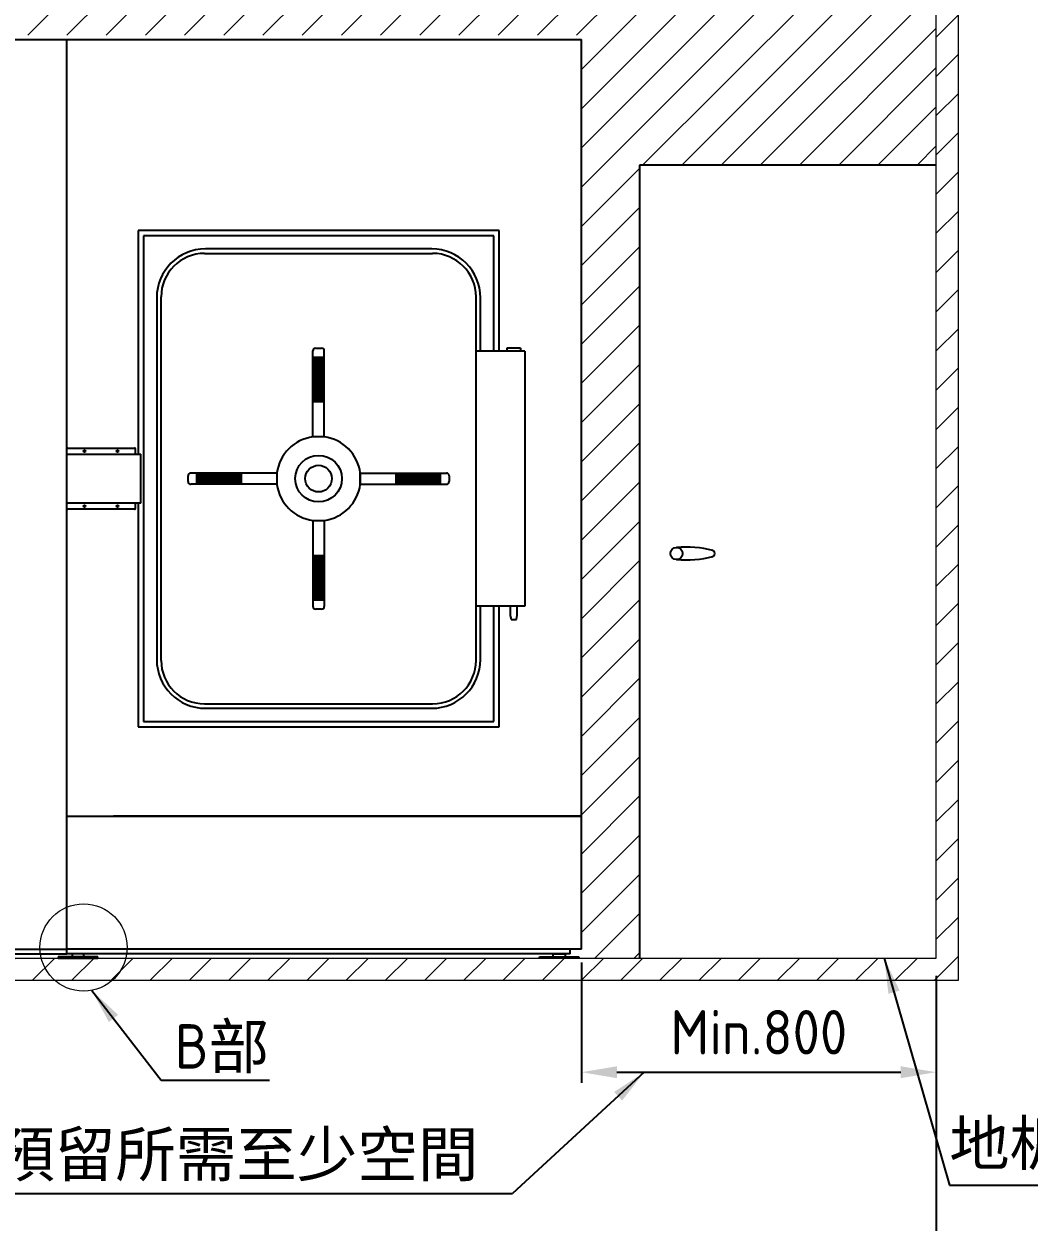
# Model space of a CAD drawing. Header units: millimetres. Extents: x -437105 to -215729, y -13373 to 269.
# Drawn here: x -342813 to -340547, y -7780 to -5080 of the extents above; entities that cross this region are included whole.
import ezdxf

# ---------------------------------------------------------------- set-up
doc = ezdxf.new("R2010")
doc.units = ezdxf.units.MM
doc.header["$MEASUREMENT"] = 0
doc.linetypes.add('HIDDEN', pattern=[9.525, 6.35, -3.175])
doc.layers.get('0').update_dxf_attribs({"lineweight": 25})
for name, color, linetype, lineweight in [('D', 3, 'Continuous', 13), ('H', 2, 'HIDDEN', 15), ('S', 4, 'Continuous', 15)]:
    doc.layers.add(name, color=color, linetype=linetype, lineweight=lineweight)
doc.styles.get("Standard").update_dxf_attribs({"font": 'KAIU.TTF'})
doc.styles.add('STU25', font='isocp2.shx')
doc.dimstyles.new('STU25', dxfattribs={"dimscale": 40, "dimtxt": 2.5, "dimasz": 2, "dimexe": 0.6, "dimexo": 1, "dimgap": 1, "dimtad": 1, "dimdsep": 46, "dimtxsty": 'STU25', "dimcen": 2, "dimazin": 2, "dimtfac": 1, "dimtmove": 0, "dimatfit": 3, "dimfxl": 0, "dimtolj": 1, "dimtzin": 0, "dimarcsym": 0})
doc.dimstyles.new('STU25$7', dxfattribs={"dimscale": 40, "dimtxt": 2.5, "dimasz": 2, "dimexe": 1.25, "dimexo": 0.625, "dimgap": 1, "dimtad": 0, "dimdec": 4, "dimdsep": 46, "dimtxsty": 'STU25', "dimcen": 2.5, "dimazin": 2, "dimtfac": 1, "dimtdec": 4, "dimtmove": 0, "dimatfit": 3, "dimfxl": 0, "dimtolj": 1, "dimtzin": 0, "dimarcsym": 0})

# ---------------------------------------------------------------- blocks, each defined once
blk = doc.blocks.new('*D17')
at = {"layer": 'D', "color": 0, "lineweight": -2}
for p, q in [((-341556.6, -7194.9), (-341556.6, -7466)), ((-340756.6, -7224.9), (-340756.6, -7466)), ((-341476.6, -7442), (-340836.6, -7442))]:
    blk.add_line(p, q, dxfattribs=at)
at = {"layer": 'D', "color": 0}
for points in [[(-341476.6, -7428.7), (-341476.6, -7455.4), (-341556.6, -7442)], [(-340836.6, -7455.4), (-340836.6, -7428.7), (-340756.6, -7442)]]:
    blk.add_solid(points, dxfattribs=at)
at = {"layer": 'Defpoints', "color": 0}
for p in [(-341556.6, -7154.9), (-340756.6, -7184.9), (-340756.6, -7442)]:
    blk.add_point(p, dxfattribs=at)
at = {"layer": 'D', "color": 0, "insert": (-341156.6, -7352), "char_height": 100, "attachment_point": 5, "style": 'STU25'}
blk.add_mtext('\\A1;{\\Fisocp2.shx;Min.800}', dxfattribs=at)
blk = doc.blocks.new('*D18')
at = {"layer": 'D', "color": 0, "lineweight": -2}
for p, q in [((-344096.6, -7224.9), (-344096.6, -8000.6)), ((-340756.6, -7224.9), (-340756.6, -8000.6)), ((-344016.6, -7976.6), (-340836.6, -7976.6))]:
    blk.add_line(p, q, dxfattribs=at)
at = {"layer": 'D', "color": 0}
for points in [[(-344016.6, -7963.3), (-344016.6, -7989.9), (-344096.6, -7976.6)], [(-340836.6, -7989.9), (-340836.6, -7963.3), (-340756.6, -7976.6)]]:
    blk.add_solid(points, dxfattribs=at)
at = {"layer": 'Defpoints', "color": 0}
for p in [(-344096.6, -7184.9), (-340756.6, -7184.9), (-340756.6, -7976.6)]:
    blk.add_point(p, dxfattribs=at)
at = {"layer": 'D', "color": 0, "insert": (-342426.6, -7873.6), "char_height": 100, "attachment_point": 5, "style": 'STU25'}
blk.add_mtext('\\A1;3340({\\f標楷體|b0|i0|c136|p65;滅菌區})', dxfattribs=at)

msp = doc.modelspace()

# ---------------------------------------------------------------- hatches: boundary and pattern name
at = {"layer": 'D'}
h = msp.add_hatch(dxfattribs=at)
h.set_pattern_fill('ANSI31', color=256, scale=500, style=0)
h.set_pattern_definition([(45, (16409.04, 378.707), (-44.194174, 44.194174), [])])
h.paths.add_polyline_path([(-344096.561, -3924.943), (-340756.561, -3924.943), (-340756.561, -5398.008), (-341425.777, -5398.008), (-341425.777, -7184.943), (-341556.561, -7184.943), (-341556.561, -7154.943), (-341556.561, -6854.943), (-341556.561, -5104.943), (-342716.561, -5104.943), (-343296.561, -5104.943), (-343296.561, -7154.943), (-343296.561, -7184.943), (-343427.346, -7184.943), (-343427.346, -5398.008), (-344096.561, -5398.008)])
at = {"layer": 'H', "ltscale": 5}
h = msp.add_hatch(dxfattribs=at)
h.set_pattern_fill('ANSI31', color=256, scale=500, style=0)
h.set_pattern_definition([(45, (-205279.67, 2557.87), (-44.194174, 44.194174), [])])
h.paths.add_polyline_path([(-340756.561, -7184.943), (-340756.561, -3924.943), (-340706.561, -3924.943), (-340706.561, -7234.943), (-344146.561, -7234.943), (-344146.561, -3924.943), (-344096.561, -3924.943), (-344096.561, -7184.943)])

# ---------------------------------------------------------------- linework, layer by layer
for p, q in [((-343296.561, -5114.943), (-342716.561, -5114.943)), ((-342716.561, -5114.943), (-341556.561, -5114.943)), ((-342716.561, -7164.943), (-342716.561, -5114.943)), ((-342716.561, -6864.943), (-342716.561, -5114.943)), ((-341556.561, -6864.943), (-341556.561, -5114.943)), ((-342716.561, -7174.943), (-342716.561, -5139.943)), ((-342716.561, -7174.943), (-342716.561, -5139.943)), ((-341425.777, -5398.008), (-341425.777, -7184.943)), ((-340756.561, -5398.008), (-341425.777, -5398.008)), ((-341742.061, -5544.943), (-342556.061, -5544.943)), ((-342556.061, -5544.943), (-342556.061, -6049.443)), ((-341742.061, -5816.962), (-341742.061, -5544.943)), ((-341894.061, -5586.943), (-342404.061, -5586.943)), ((-342406.061, -5596.943), (-341892.061, -5596.943)), ((-342504.061, -6513.943), (-342504.061, -5694.943)), ((-341794.061, -6513.943), (-341794.061, -5694.943)), ((-342514.061, -5696.943), (-342514.061, -6511.943)), ((-341784.061, -5816.962), (-341784.061, -5696.943)), ((-342161.761, -6010.337), (-342161.761, -5816.337)), ((-342161.761, -5834.15), (-342157.948, -5830.337)), ((-342161.761, -5832.15), (-342159.948, -5830.337)), ((-342161.761, -5842.15), (-342149.948, -5830.337)), ((-342161.761, -5844.15), (-342147.948, -5830.337)), ((-342161.761, -5846.15), (-342145.948, -5830.337)), ((-342161.761, -5836.15), (-342155.948, -5830.337)), ((-342161.761, -5838.15), (-342153.948, -5830.337)), ((-342161.761, -5840.15), (-342151.948, -5830.337)), ((-342161.761, -5830.337), (-342136.361, -5830.337)), ((-342161.761, -5848.15), (-342143.948, -5830.337)), ((-342161.761, -5850.15), (-342141.948, -5830.337)), ((-342161.761, -5852.15), (-342139.948, -5830.337)), ((-342161.761, -5854.15), (-342137.948, -5830.337)), ((-342161.761, -5856.15), (-342136.361, -5830.75)), ((-342161.339, -5830.337), (-342136.361, -5855.314)), ((-342159.339, -5830.337), (-342136.361, -5853.314)), ((-342157.339, -5830.337), (-342136.361, -5851.314)), ((-342155.761, -5810.337), (-342142.361, -5810.337)), ((-342155.339, -5830.337), (-342136.361, -5849.314)), ((-342153.339, -5830.337), (-342136.361, -5847.314)), ((-342151.339, -5830.337), (-342136.361, -5845.314)), ((-342149.339, -5830.337), (-342136.361, -5843.314)), ((-342147.339, -5830.337), (-342136.361, -5841.314)), ((-342145.339, -5830.337), (-342136.361, -5839.314)), ((-342143.339, -5830.337), (-342136.361, -5837.314)), ((-342141.339, -5830.337), (-342136.361, -5835.314)), ((-342139.339, -5830.337), (-342136.361, -5833.314)), ((-342137.339, -5830.337), (-342136.361, -5831.314)), ((-342136.361, -6010.337), (-342136.361, -5816.337)), ((-341684.059, -5816.962), (-341794.061, -5816.962)), ((-341724.059, -5810.462), (-341723.559, -5809.962)), ((-341724.059, -5816.462), (-341724.059, -5810.462)), ((-341723.559, -5809.962), (-341694.559, -5809.962)), ((-341694.559, -5809.962), (-341694.059, -5810.462)), ((-341694.059, -5810.462), (-341694.059, -5816.462)), ((-341684.059, -5816.962), (-341684.059, -6391.961)), ((-342161.761, -5831.914), (-342136.361, -5857.314)), ((-342161.761, -5858.15), (-342136.361, -5832.75)), ((-342161.761, -5833.914), (-342136.361, -5859.314)), ((-342161.761, -5860.15), (-342136.361, -5834.75)), ((-342161.761, -5835.914), (-342136.361, -5861.314)), ((-342161.761, -5862.15), (-342136.361, -5836.75)), ((-342161.761, -5837.914), (-342136.361, -5863.314)), ((-342161.761, -5864.15), (-342136.361, -5838.75)), ((-342161.761, -5839.914), (-342136.361, -5865.314)), ((-342161.761, -5866.15), (-342136.361, -5840.75)), ((-342161.761, -5841.914), (-342136.361, -5867.314)), ((-342161.761, -5868.15), (-342136.361, -5842.75)), ((-342161.761, -5843.914), (-342136.361, -5869.314)), ((-342161.761, -5870.15), (-342136.361, -5844.75)), ((-342161.761, -5845.914), (-342136.361, -5871.314)), ((-342161.761, -5872.15), (-342136.361, -5846.75)), ((-342161.761, -5847.914), (-342136.361, -5873.314)), ((-342161.761, -5874.15), (-342136.361, -5848.75)), ((-342161.761, -5849.914), (-342136.361, -5875.314)), ((-342161.761, -5876.15), (-342136.361, -5850.75)), ((-342161.761, -5851.914), (-342136.361, -5877.314)), ((-342161.761, -5878.15), (-342136.361, -5852.75)), ((-342161.761, -5853.914), (-342136.361, -5879.314)), ((-342161.761, -5880.15), (-342136.361, -5854.75)), ((-342161.761, -5855.914), (-342136.361, -5881.314)), ((-342161.761, -5882.15), (-342136.361, -5856.75)), ((-342161.761, -5857.914), (-342136.361, -5883.314)), ((-342161.761, -5884.15), (-342136.361, -5858.75)), ((-342161.761, -5859.914), (-342136.361, -5885.314)), ((-342161.761, -5886.15), (-342136.361, -5860.75)), ((-342161.761, -5861.914), (-342136.361, -5887.314)), ((-342161.761, -5888.15), (-342136.361, -5862.75)), ((-342161.761, -5863.914), (-342136.361, -5889.314)), ((-342161.761, -5890.15), (-342136.361, -5864.75)), ((-342161.761, -5865.914), (-342136.361, -5891.314)), ((-342161.761, -5892.15), (-342136.361, -5866.75)), ((-342161.761, -5867.914), (-342136.361, -5893.314)), ((-342161.761, -5894.15), (-342136.361, -5868.75)), ((-342161.761, -5869.914), (-342136.361, -5895.314)), ((-342161.761, -5896.15), (-342136.361, -5870.75)), ((-342161.761, -5871.914), (-342136.361, -5897.314)), ((-342161.761, -5898.15), (-342136.361, -5872.75)), ((-342161.761, -5873.914), (-342136.361, -5899.314)), ((-342161.761, -5900.15), (-342136.361, -5874.75)), ((-342161.761, -5875.914), (-342136.361, -5901.314)), ((-342161.761, -5902.15), (-342136.361, -5876.75)), ((-342161.761, -5877.914), (-342136.361, -5903.314)), ((-342161.761, -5904.15), (-342136.361, -5878.75)), ((-342161.761, -5879.914), (-342136.361, -5905.314)), ((-342161.761, -5906.15), (-342136.361, -5880.75)), ((-342161.761, -5881.914), (-342136.361, -5907.314)), ((-342161.761, -5908.15), (-342136.361, -5882.75)), ((-342161.761, -5883.914), (-342136.361, -5909.314)), ((-342161.761, -5910.15), (-342136.361, -5884.75)), ((-342161.761, -5885.914), (-342136.361, -5911.314)), ((-342161.761, -5912.15), (-342136.361, -5886.75)), ((-342161.761, -5887.914), (-342136.361, -5913.314)), ((-342161.761, -5914.15), (-342136.361, -5888.75)), ((-342161.761, -5889.914), (-342136.361, -5915.314)), ((-342161.761, -5916.15), (-342136.361, -5890.75)), ((-342161.761, -5891.914), (-342136.361, -5917.314)), ((-342161.761, -5918.15), (-342136.361, -5892.75)), ((-342161.761, -5893.914), (-342136.361, -5919.314)), ((-342161.761, -5920.15), (-342136.361, -5894.75)), ((-342161.761, -5895.914), (-342136.361, -5921.314)), ((-342161.761, -5922.15), (-342136.361, -5896.75)), ((-342161.761, -5897.914), (-342136.361, -5923.314)), ((-342161.761, -5924.15), (-342136.361, -5898.75)), ((-342161.761, -5899.914), (-342136.361, -5925.314)), ((-342161.761, -5926.15), (-342136.361, -5900.75)), ((-342161.761, -5901.914), (-342136.361, -5927.314)), ((-342161.761, -5928.15), (-342136.361, -5902.75)), ((-342161.761, -5903.914), (-342136.361, -5929.314)), ((-342161.761, -5930.15), (-342136.361, -5904.75)), ((-342161.761, -5905.914), (-342137.339, -5930.337)), ((-342161.761, -5907.914), (-342139.339, -5930.337)), ((-342161.761, -5909.914), (-342141.339, -5930.337)), ((-342161.761, -5911.914), (-342143.339, -5930.337)), ((-342159.948, -5930.337), (-342136.361, -5906.75)), ((-342157.948, -5930.337), (-342136.361, -5908.75)), ((-342155.948, -5930.337), (-342136.361, -5910.75)), ((-342161.761, -5913.914), (-342145.339, -5930.337)), ((-342161.761, -5915.914), (-342147.339, -5930.337)), ((-342161.761, -5917.914), (-342149.339, -5930.337)), ((-342161.761, -5919.914), (-342151.339, -5930.337)), ((-342161.761, -5921.914), (-342153.339, -5930.337)), ((-342161.761, -5923.914), (-342155.339, -5930.337)), ((-342161.761, -5925.914), (-342157.339, -5930.337)), ((-342161.761, -5927.914), (-342159.339, -5930.337)), ((-342161.761, -5930.337), (-342136.361, -5930.337)), ((-342153.948, -5930.337), (-342136.361, -5912.75)), ((-342151.948, -5930.337), (-342136.361, -5914.75)), ((-342149.948, -5930.337), (-342136.361, -5916.75)), ((-342147.948, -5930.337), (-342136.361, -5918.75)), ((-342145.948, -5930.337), (-342136.361, -5920.75)), ((-342143.948, -5930.337), (-342136.361, -5922.75)), ((-342141.948, -5930.337), (-342136.361, -5924.75)), ((-342139.948, -5930.337), (-342136.361, -5926.75)), ((-342137.948, -5930.337), (-342136.361, -5928.75)), ((-342136.061, -6010.337), (-342162.061, -6010.337)), ((-342716.561, -6171.443), (-342716.561, -6037.443)), ((-342714.561, -6035.443), (-342564.061, -6035.443)), ((-342562.061, -6049.443), (-342562.061, -6037.443)), ((-342716.561, -6049.443), (-342550.061, -6049.443)), ((-342550.061, -6159.443), (-342550.061, -6049.443)), ((-342550.061, -6050.453), (-342550.061, -6049.443)), ((-342550.061, -6050.443), (-342550.061, -6049.443)), ((-342550.061, -6050.453), (-342550.061, -6049.443)), ((-342550.061, -6050.443), (-342550.061, -6049.443)), ((-342443.168, -6111.143), (-342443.168, -6097.743)), ((-342243.168, -6091.743), (-342437.168, -6091.743)), ((-342423.168, -6096.721), (-342418.19, -6091.743)), ((-342423.168, -6094.721), (-342420.19, -6091.743)), ((-342423.168, -6092.721), (-342422.19, -6091.743)), ((-342423.168, -6098.721), (-342416.19, -6091.743)), ((-342423.168, -6106.721), (-342408.19, -6091.743)), ((-342423.168, -6108.721), (-342406.19, -6091.743)), ((-342423.168, -6117.143), (-342423.168, -6091.743)), ((-342423.168, -6104.721), (-342410.19, -6091.743)), ((-342423.168, -6100.721), (-342414.19, -6091.743)), ((-342423.168, -6102.721), (-342412.19, -6091.743)), ((-342423.168, -6116.721), (-342398.19, -6091.743)), ((-342423.168, -6110.721), (-342404.19, -6091.743)), ((-342423.168, -6112.721), (-342402.19, -6091.743)), ((-342423.168, -6114.721), (-342400.19, -6091.743)), ((-342399.354, -6117.143), (-342423.168, -6093.33)), ((-342401.354, -6117.143), (-342423.168, -6095.33)), ((-342403.354, -6117.143), (-342423.168, -6097.33)), ((-342405.354, -6117.143), (-342423.168, -6099.33)), ((-342407.354, -6117.143), (-342423.168, -6101.33)), ((-342397.354, -6117.143), (-342422.754, -6091.743)), ((-342421.59, -6117.143), (-342396.19, -6091.743)), ((-342395.354, -6117.143), (-342420.754, -6091.743)), ((-342419.59, -6117.143), (-342394.19, -6091.743)), ((-342393.354, -6117.143), (-342418.754, -6091.743)), ((-342417.59, -6117.143), (-342392.19, -6091.743)), ((-342391.354, -6117.143), (-342416.754, -6091.743)), ((-342415.59, -6117.143), (-342390.19, -6091.743)), ((-342389.354, -6117.143), (-342414.754, -6091.743)), ((-342413.59, -6117.143), (-342388.19, -6091.743)), ((-342387.354, -6117.143), (-342412.754, -6091.743)), ((-342411.59, -6117.143), (-342386.19, -6091.743)), ((-342385.354, -6117.143), (-342410.754, -6091.743)), ((-342409.59, -6117.143), (-342384.19, -6091.743)), ((-342383.354, -6117.143), (-342408.754, -6091.743)), ((-342407.59, -6117.143), (-342382.19, -6091.743)), ((-342381.354, -6117.143), (-342406.754, -6091.743)), ((-342405.59, -6117.143), (-342380.19, -6091.743)), ((-342379.354, -6117.143), (-342404.754, -6091.743)), ((-342403.59, -6117.143), (-342378.19, -6091.743)), ((-342377.354, -6117.143), (-342402.754, -6091.743)), ((-342401.59, -6117.143), (-342376.19, -6091.743)), ((-342375.354, -6117.143), (-342400.754, -6091.743)), ((-342399.59, -6117.143), (-342374.19, -6091.743)), ((-342373.354, -6117.143), (-342398.754, -6091.743)), ((-342397.59, -6117.143), (-342372.19, -6091.743)), ((-342371.354, -6117.143), (-342396.754, -6091.743)), ((-342395.59, -6117.143), (-342370.19, -6091.743)), ((-342369.354, -6117.143), (-342394.754, -6091.743)), ((-342393.59, -6117.143), (-342368.19, -6091.743)), ((-342367.354, -6117.143), (-342392.754, -6091.743)), ((-342391.59, -6117.143), (-342366.19, -6091.743)), ((-342365.354, -6117.143), (-342390.754, -6091.743)), ((-342389.59, -6117.143), (-342364.19, -6091.743)), ((-342363.354, -6117.143), (-342388.754, -6091.743)), ((-342387.59, -6117.143), (-342362.19, -6091.743)), ((-342361.354, -6117.143), (-342386.754, -6091.743)), ((-342385.59, -6117.143), (-342360.19, -6091.743)), ((-342359.354, -6117.143), (-342384.754, -6091.743)), ((-342383.59, -6117.143), (-342358.19, -6091.743)), ((-342357.354, -6117.143), (-342382.754, -6091.743)), ((-342381.59, -6117.143), (-342356.19, -6091.743)), ((-342355.354, -6117.143), (-342380.754, -6091.743)), ((-342379.59, -6117.143), (-342354.19, -6091.743)), ((-342353.354, -6117.143), (-342378.754, -6091.743)), ((-342377.59, -6117.143), (-342352.19, -6091.743)), ((-342351.354, -6117.143), (-342376.754, -6091.743)), ((-342375.59, -6117.143), (-342350.19, -6091.743)), ((-342349.354, -6117.143), (-342374.754, -6091.743)), ((-342373.59, -6117.143), (-342348.19, -6091.743)), ((-342347.354, -6117.143), (-342372.754, -6091.743)), ((-342371.59, -6117.143), (-342346.19, -6091.743)), ((-342345.354, -6117.143), (-342370.754, -6091.743)), ((-342369.59, -6117.143), (-342344.19, -6091.743)), ((-342343.354, -6117.143), (-342368.754, -6091.743)), ((-342367.59, -6117.143), (-342342.19, -6091.743)), ((-342341.354, -6117.143), (-342366.754, -6091.743)), ((-342365.59, -6117.143), (-342340.19, -6091.743)), ((-342339.354, -6117.143), (-342364.754, -6091.743)), ((-342363.59, -6117.143), (-342338.19, -6091.743)), ((-342337.354, -6117.143), (-342362.754, -6091.743)), ((-342361.59, -6117.143), (-342336.19, -6091.743)), ((-342335.354, -6117.143), (-342360.754, -6091.743)), ((-342359.59, -6117.143), (-342334.19, -6091.743)), ((-342333.354, -6117.143), (-342358.754, -6091.743)), ((-342357.59, -6117.143), (-342332.19, -6091.743)), ((-342331.354, -6117.143), (-342356.754, -6091.743)), ((-342355.59, -6117.143), (-342330.19, -6091.743)), ((-342329.354, -6117.143), (-342354.754, -6091.743)), ((-342353.59, -6117.143), (-342328.19, -6091.743)), ((-342327.354, -6117.143), (-342352.754, -6091.743)), ((-342351.59, -6117.143), (-342326.19, -6091.743)), ((-342325.354, -6117.143), (-342350.754, -6091.743)), ((-342349.59, -6117.143), (-342324.19, -6091.743)), ((-342323.354, -6117.143), (-342348.754, -6091.743)), ((-342347.59, -6117.143), (-342323.168, -6092.721)), ((-342323.168, -6115.33), (-342346.754, -6091.743)), ((-342345.59, -6117.143), (-342323.168, -6094.721)), ((-342323.168, -6113.33), (-342344.754, -6091.743)), ((-342343.59, -6117.143), (-342323.168, -6096.721)), ((-342323.168, -6111.33), (-342342.754, -6091.743)), ((-342341.59, -6117.143), (-342323.168, -6098.721)), ((-342323.168, -6109.33), (-342340.754, -6091.743)), ((-342339.59, -6117.143), (-342323.168, -6100.721)), ((-342323.168, -6107.33), (-342338.754, -6091.743)), ((-342323.168, -6105.33), (-342336.754, -6091.743)), ((-342323.168, -6103.33), (-342334.754, -6091.743)), ((-342323.168, -6101.33), (-342332.754, -6091.743)), ((-342323.168, -6099.33), (-342330.754, -6091.743)), ((-342323.168, -6097.33), (-342328.754, -6091.743)), ((-342323.168, -6095.33), (-342326.754, -6091.743)), ((-342323.168, -6093.33), (-342324.754, -6091.743)), ((-342323.168, -6117.143), (-342323.168, -6091.743)), ((-342243.168, -6091.443), (-342243.168, -6117.443)), ((-342054.955, -6117.443), (-342054.955, -6091.443)), ((-342054.955, -6091.743), (-342054.955, -6117.143)), ((-342054.955, -6091.743), (-341860.955, -6091.743)), ((-341972.532, -6091.743), (-341974.955, -6094.166)), ((-341962.532, -6091.743), (-341974.955, -6104.166)), ((-341964.532, -6091.743), (-341974.955, -6102.166)), ((-341966.532, -6091.743), (-341974.955, -6100.166)), ((-341968.532, -6091.743), (-341974.955, -6098.166)), ((-341970.532, -6091.743), (-341974.955, -6096.166)), ((-341974.955, -6091.743), (-341974.955, -6117.143)), ((-341950.532, -6091.743), (-341974.955, -6116.166)), ((-341952.532, -6091.743), (-341974.955, -6114.166)), ((-341954.532, -6091.743), (-341974.955, -6112.166)), ((-341956.532, -6091.743), (-341974.955, -6110.166)), ((-341958.532, -6091.743), (-341974.955, -6108.166)), ((-341960.532, -6091.743), (-341974.955, -6106.166)), ((-341974.955, -6093.557), (-341951.368, -6117.143)), ((-341974.955, -6095.557), (-341953.368, -6117.143)), ((-341974.955, -6097.557), (-341955.368, -6117.143)), ((-341974.955, -6099.557), (-341957.368, -6117.143)), ((-341974.955, -6101.557), (-341959.368, -6117.143)), ((-341974.768, -6091.743), (-341949.368, -6117.143)), ((-341948.532, -6091.743), (-341973.932, -6117.143)), ((-341972.768, -6091.743), (-341947.368, -6117.143)), ((-341946.532, -6091.743), (-341971.932, -6117.143)), ((-341970.768, -6091.743), (-341945.368, -6117.143)), ((-341944.532, -6091.743), (-341969.932, -6117.143)), ((-341968.768, -6091.743), (-341943.368, -6117.143)), ((-341942.532, -6091.743), (-341967.932, -6117.143)), ((-341966.768, -6091.743), (-341941.368, -6117.143)), ((-341940.532, -6091.743), (-341965.932, -6117.143)), ((-341964.768, -6091.743), (-341939.368, -6117.143)), ((-341938.532, -6091.743), (-341963.932, -6117.143)), ((-341962.768, -6091.743), (-341937.368, -6117.143)), ((-341936.532, -6091.743), (-341961.932, -6117.143)), ((-341960.768, -6091.743), (-341935.368, -6117.143)), ((-341934.532, -6091.743), (-341959.932, -6117.143)), ((-341958.768, -6091.743), (-341933.368, -6117.143)), ((-341932.532, -6091.743), (-341957.932, -6117.143)), ((-341956.768, -6091.743), (-341931.368, -6117.143)), ((-341930.532, -6091.743), (-341955.932, -6117.143)), ((-341954.768, -6091.743), (-341929.368, -6117.143)), ((-341928.532, -6091.743), (-341953.932, -6117.143)), ((-341952.768, -6091.743), (-341927.368, -6117.143)), ((-341926.532, -6091.743), (-341951.932, -6117.143)), ((-341950.768, -6091.743), (-341925.368, -6117.143)), ((-341924.532, -6091.743), (-341949.932, -6117.143)), ((-341948.768, -6091.743), (-341923.368, -6117.143)), ((-341922.532, -6091.743), (-341947.932, -6117.143)), ((-341946.768, -6091.743), (-341921.368, -6117.143)), ((-341920.532, -6091.743), (-341945.932, -6117.143)), ((-341944.768, -6091.743), (-341919.368, -6117.143)), ((-341918.532, -6091.743), (-341943.932, -6117.143)), ((-341942.768, -6091.743), (-341917.368, -6117.143)), ((-341916.532, -6091.743), (-341941.932, -6117.143)), ((-341940.768, -6091.743), (-341915.368, -6117.143)), ((-341914.532, -6091.743), (-341939.932, -6117.143)), ((-341938.768, -6091.743), (-341913.368, -6117.143)), ((-341912.532, -6091.743), (-341937.932, -6117.143)), ((-341936.768, -6091.743), (-341911.368, -6117.143)), ((-341910.532, -6091.743), (-341935.932, -6117.143)), ((-341934.768, -6091.743), (-341909.368, -6117.143)), ((-341908.532, -6091.743), (-341933.932, -6117.143)), ((-341932.768, -6091.743), (-341907.368, -6117.143)), ((-341906.532, -6091.743), (-341931.932, -6117.143)), ((-341930.768, -6091.743), (-341905.368, -6117.143)), ((-341904.532, -6091.743), (-341929.932, -6117.143)), ((-341928.768, -6091.743), (-341903.368, -6117.143)), ((-341902.532, -6091.743), (-341927.932, -6117.143)), ((-341926.768, -6091.743), (-341901.368, -6117.143)), ((-341900.532, -6091.743), (-341925.932, -6117.143)), ((-341924.768, -6091.743), (-341899.368, -6117.143)), ((-341898.532, -6091.743), (-341923.932, -6117.143)), ((-341922.768, -6091.743), (-341897.368, -6117.143)), ((-341896.532, -6091.743), (-341921.932, -6117.143)), ((-341920.768, -6091.743), (-341895.368, -6117.143)), ((-341894.532, -6091.743), (-341919.932, -6117.143)), ((-341918.768, -6091.743), (-341893.368, -6117.143)), ((-341892.532, -6091.743), (-341917.932, -6117.143)), ((-341916.768, -6091.743), (-341891.368, -6117.143)), ((-341890.532, -6091.743), (-341915.932, -6117.143)), ((-341914.768, -6091.743), (-341889.368, -6117.143)), ((-341888.532, -6091.743), (-341913.932, -6117.143)), ((-341912.768, -6091.743), (-341887.368, -6117.143)), ((-341886.532, -6091.743), (-341911.932, -6117.143)), ((-341910.768, -6091.743), (-341885.368, -6117.143)), ((-341884.532, -6091.743), (-341909.932, -6117.143)), ((-341908.768, -6091.743), (-341883.368, -6117.143)), ((-341882.532, -6091.743), (-341907.932, -6117.143)), ((-341906.768, -6091.743), (-341881.368, -6117.143)), ((-341880.532, -6091.743), (-341905.932, -6117.143)), ((-341904.768, -6091.743), (-341879.368, -6117.143)), ((-341878.532, -6091.743), (-341903.932, -6117.143)), ((-341902.768, -6091.743), (-341877.368, -6117.143)), ((-341876.532, -6091.743), (-341901.932, -6117.143)), ((-341900.768, -6091.743), (-341875.368, -6117.143)), ((-341874.955, -6092.166), (-341899.932, -6117.143)), ((-341898.768, -6091.743), (-341874.955, -6115.557)), ((-341874.955, -6094.166), (-341897.932, -6117.143)), ((-341896.768, -6091.743), (-341874.955, -6113.557)), ((-341874.955, -6096.166), (-341895.932, -6117.143)), ((-341894.768, -6091.743), (-341874.955, -6111.557)), ((-341874.955, -6098.166), (-341893.932, -6117.143)), ((-341892.768, -6091.743), (-341874.955, -6109.557)), ((-341874.955, -6100.166), (-341891.932, -6117.143)), ((-341890.768, -6091.743), (-341874.955, -6107.557)), ((-341888.768, -6091.743), (-341874.955, -6105.557)), ((-341886.768, -6091.743), (-341874.955, -6103.557)), ((-341884.768, -6091.743), (-341874.955, -6101.557)), ((-341882.768, -6091.743), (-341874.955, -6099.557)), ((-341880.768, -6091.743), (-341874.955, -6097.557)), ((-341878.768, -6091.743), (-341874.955, -6095.557)), ((-341876.768, -6091.743), (-341874.955, -6093.557)), ((-341874.955, -6091.743), (-341874.955, -6117.143)), ((-341854.955, -6097.743), (-341854.955, -6111.143)), ((-342243.168, -6117.143), (-342437.168, -6117.143)), ((-342409.354, -6117.143), (-342423.168, -6103.33)), ((-342411.354, -6117.143), (-342423.168, -6105.33)), ((-342413.354, -6117.143), (-342423.168, -6107.33)), ((-342415.354, -6117.143), (-342423.168, -6109.33)), ((-342417.354, -6117.143), (-342423.168, -6111.33)), ((-342419.354, -6117.143), (-342423.168, -6113.33)), ((-342421.354, -6117.143), (-342423.168, -6115.33)), ((-342337.59, -6117.143), (-342323.168, -6102.721)), ((-342335.59, -6117.143), (-342323.168, -6104.721)), ((-342333.59, -6117.143), (-342323.168, -6106.721)), ((-342331.59, -6117.143), (-342323.168, -6108.721)), ((-342329.59, -6117.143), (-342323.168, -6110.721)), ((-342327.59, -6117.143), (-342323.168, -6112.721)), ((-342325.59, -6117.143), (-342323.168, -6114.721)), ((-342054.955, -6117.143), (-341860.955, -6117.143)), ((-341974.955, -6103.557), (-341961.368, -6117.143)), ((-341974.955, -6105.557), (-341963.368, -6117.143)), ((-341974.955, -6107.557), (-341965.368, -6117.143)), ((-341974.955, -6109.557), (-341967.368, -6117.143)), ((-341974.955, -6111.557), (-341969.368, -6117.143)), ((-341974.955, -6113.557), (-341971.368, -6117.143)), ((-341974.955, -6115.557), (-341973.368, -6117.143)), ((-341874.955, -6102.166), (-341889.932, -6117.143)), ((-341874.955, -6104.166), (-341887.932, -6117.143)), ((-341874.955, -6106.166), (-341885.932, -6117.143)), ((-341874.955, -6108.166), (-341883.932, -6117.143)), ((-341874.955, -6110.166), (-341881.932, -6117.143)), ((-341874.955, -6112.166), (-341879.932, -6117.143)), ((-341874.955, -6114.166), (-341877.932, -6117.143)), ((-341874.955, -6116.166), (-341875.932, -6117.143)), ((-342550.061, -6159.443), (-342716.561, -6159.443)), ((-342564.061, -6173.443), (-342714.561, -6173.443)), ((-342562.061, -6171.443), (-342562.061, -6159.443)), ((-342556.061, -6159.443), (-342556.061, -6663.943)), ((-342550.061, -6159.443), (-342550.061, -6158.433)), ((-342550.061, -6159.443), (-342550.061, -6158.443)), ((-342162.061, -6198.55), (-342136.061, -6198.55)), ((-342161.761, -6198.55), (-342161.761, -6392.55)), ((-342136.361, -6198.55), (-342136.361, -6392.55)), ((-342160.175, -6278.55), (-342161.761, -6280.136)), ((-342154.175, -6278.55), (-342161.761, -6286.136)), ((-342156.175, -6278.55), (-342161.761, -6284.136)), ((-342158.175, -6278.55), (-342161.761, -6282.136)), ((-342148.175, -6278.55), (-342161.761, -6292.136)), ((-342150.175, -6278.55), (-342161.761, -6290.136)), ((-342152.175, -6278.55), (-342161.761, -6288.136)), ((-342136.361, -6278.55), (-342161.761, -6278.55)), ((-342138.175, -6278.55), (-342161.761, -6302.136)), ((-342140.175, -6278.55), (-342161.761, -6300.136)), ((-342142.175, -6278.55), (-342161.761, -6298.136)), ((-342144.175, -6278.55), (-342161.761, -6296.136)), ((-342146.175, -6278.55), (-342161.761, -6294.136)), ((-342136.361, -6278.736), (-342161.761, -6304.136)), ((-342136.361, -6304.972), (-342161.761, -6279.572)), ((-342136.361, -6280.736), (-342161.761, -6306.136)), ((-342136.361, -6306.972), (-342161.761, -6281.572)), ((-342136.361, -6282.736), (-342161.761, -6308.136)), ((-342136.361, -6308.972), (-342161.761, -6283.572)), ((-342136.361, -6284.736), (-342161.761, -6310.136)), ((-342136.361, -6310.972), (-342161.761, -6285.572)), ((-342136.361, -6286.736), (-342161.761, -6312.136)), ((-342136.361, -6312.972), (-342161.761, -6287.572)), ((-342136.361, -6288.736), (-342161.761, -6314.136)), ((-342136.361, -6314.972), (-342161.761, -6289.572)), ((-342136.361, -6302.972), (-342160.784, -6278.55)), ((-342136.361, -6300.972), (-342158.784, -6278.55)), ((-342136.361, -6298.972), (-342156.784, -6278.55)), ((-342136.361, -6296.972), (-342154.784, -6278.55)), ((-342136.361, -6294.972), (-342152.784, -6278.55)), ((-342136.361, -6292.972), (-342150.784, -6278.55)), ((-342136.361, -6290.972), (-342148.784, -6278.55)), ((-342136.361, -6288.972), (-342146.784, -6278.55)), ((-342136.361, -6286.972), (-342144.784, -6278.55)), ((-342136.361, -6284.972), (-342142.784, -6278.55)), ((-342136.361, -6282.972), (-342140.784, -6278.55)), ((-342136.361, -6280.972), (-342138.784, -6278.55)), ((-342136.361, -6290.736), (-342161.761, -6316.136)), ((-342136.361, -6316.972), (-342161.761, -6291.572)), ((-342136.361, -6292.736), (-342161.761, -6318.136)), ((-342136.361, -6318.972), (-342161.761, -6293.572)), ((-342136.361, -6294.736), (-342161.761, -6320.136)), ((-342136.361, -6320.972), (-342161.761, -6295.572)), ((-342136.361, -6296.736), (-342161.761, -6322.136)), ((-342136.361, -6322.972), (-342161.761, -6297.572)), ((-342136.361, -6298.736), (-342161.761, -6324.136)), ((-342136.361, -6324.972), (-342161.761, -6299.572)), ((-342136.361, -6300.736), (-342161.761, -6326.136)), ((-342136.361, -6326.972), (-342161.761, -6301.572)), ((-342136.361, -6302.736), (-342161.761, -6328.136)), ((-342136.361, -6328.972), (-342161.761, -6303.572)), ((-342136.361, -6304.736), (-342161.761, -6330.136)), ((-342136.361, -6330.972), (-342161.761, -6305.572)), ((-342136.361, -6306.736), (-342161.761, -6332.136)), ((-342136.361, -6332.972), (-342161.761, -6307.572)), ((-342136.361, -6308.736), (-342161.761, -6334.136)), ((-342136.361, -6334.972), (-342161.761, -6309.572)), ((-342136.361, -6310.736), (-342161.761, -6336.136)), ((-342136.361, -6336.972), (-342161.761, -6311.572)), ((-342136.361, -6312.736), (-342161.761, -6338.136)), ((-342136.361, -6338.972), (-342161.761, -6313.572)), ((-342136.361, -6314.736), (-342161.761, -6340.136)), ((-342136.361, -6340.972), (-342161.761, -6315.572)), ((-342136.361, -6316.736), (-342161.761, -6342.136)), ((-342136.361, -6342.972), (-342161.761, -6317.572)), ((-342136.361, -6318.736), (-342161.761, -6344.136)), ((-342136.361, -6344.972), (-342161.761, -6319.572)), ((-342136.361, -6320.736), (-342161.761, -6346.136)), ((-342136.361, -6346.972), (-342161.761, -6321.572)), ((-342136.361, -6322.736), (-342161.761, -6348.136)), ((-342136.361, -6348.972), (-342161.761, -6323.572)), ((-342136.361, -6324.736), (-342161.761, -6350.136)), ((-342136.361, -6350.972), (-342161.761, -6325.572)), ((-342136.361, -6326.736), (-342161.761, -6352.136)), ((-342136.361, -6352.972), (-342161.761, -6327.572)), ((-342136.361, -6328.736), (-342161.761, -6354.136)), ((-342136.361, -6354.972), (-342161.761, -6329.572)), ((-342136.361, -6330.736), (-342161.761, -6356.136)), ((-342136.361, -6356.972), (-342161.761, -6331.572)), ((-342136.361, -6332.736), (-342161.761, -6358.136)), ((-342136.361, -6358.972), (-342161.761, -6333.572)), ((-342136.361, -6334.736), (-342161.761, -6360.136)), ((-342136.361, -6360.972), (-342161.761, -6335.572)), ((-342136.361, -6336.736), (-342161.761, -6362.136)), ((-342136.361, -6362.972), (-342161.761, -6337.572)), ((-342136.361, -6338.736), (-342161.761, -6364.136)), ((-342136.361, -6364.972), (-342161.761, -6339.572)), ((-342136.361, -6340.736), (-342161.761, -6366.136)), ((-342136.361, -6366.972), (-342161.761, -6341.572)), ((-342136.361, -6342.736), (-342161.761, -6368.136)), ((-342136.361, -6368.972), (-342161.761, -6343.572)), ((-342136.361, -6344.736), (-342161.761, -6370.136)), ((-342136.361, -6370.972), (-342161.761, -6345.572)), ((-342136.361, -6346.736), (-342161.761, -6372.136)), ((-342136.361, -6372.972), (-342161.761, -6347.572)), ((-342136.361, -6348.736), (-342161.761, -6374.136)), ((-342136.361, -6374.972), (-342161.761, -6349.572)), ((-342136.361, -6350.736), (-342161.761, -6376.136)), ((-342136.361, -6376.972), (-342161.761, -6351.572)), ((-342136.361, -6352.736), (-342161.761, -6378.136)), ((-342136.784, -6378.55), (-342161.761, -6353.572)), ((-342138.784, -6378.55), (-342161.761, -6355.572)), ((-342140.784, -6378.55), (-342161.761, -6357.572)), ((-342142.784, -6378.55), (-342161.761, -6359.572)), ((-342144.784, -6378.55), (-342161.761, -6361.572)), ((-342146.784, -6378.55), (-342161.761, -6363.572)), ((-342148.784, -6378.55), (-342161.761, -6365.572)), ((-342150.784, -6378.55), (-342161.761, -6367.572)), ((-342152.784, -6378.55), (-342161.761, -6369.572)), ((-342154.784, -6378.55), (-342161.761, -6371.572)), ((-342136.361, -6354.736), (-342160.175, -6378.55)), ((-342136.361, -6356.736), (-342158.175, -6378.55)), ((-342136.361, -6358.736), (-342156.175, -6378.55)), ((-342136.361, -6360.736), (-342154.175, -6378.55)), ((-342136.361, -6362.736), (-342152.175, -6378.55)), ((-342136.361, -6364.736), (-342150.175, -6378.55)), ((-342136.361, -6366.736), (-342148.175, -6378.55)), ((-342136.361, -6368.736), (-342146.175, -6378.55)), ((-342136.361, -6370.736), (-342144.175, -6378.55)), ((-342156.784, -6378.55), (-342161.761, -6373.572)), ((-342158.784, -6378.55), (-342161.761, -6375.572)), ((-342160.784, -6378.55), (-342161.761, -6377.572)), ((-342136.361, -6378.55), (-342161.761, -6378.55)), ((-342142.361, -6398.55), (-342155.761, -6398.55)), ((-342136.361, -6372.736), (-342142.175, -6378.55)), ((-342136.361, -6374.736), (-342140.175, -6378.55)), ((-342136.361, -6376.736), (-342138.175, -6378.55)), ((-341684.059, -6391.961), (-341794.061, -6391.961)), ((-341784.061, -6511.943), (-341784.061, -6391.961)), ((-341742.061, -6663.943), (-341742.061, -6391.961)), ((-341717.059, -6391.961), (-341717.059, -6411.962)), ((-341701.059, -6411.962), (-341701.059, -6391.961)), ((-341717.059, -6411.962), (-341715.059, -6421.962)), ((-341715.059, -6421.962), (-341703.059, -6421.962)), ((-341703.059, -6421.962), (-341701.059, -6411.962)), ((-342406.061, -6611.943), (-341892.061, -6611.943)), ((-342404.061, -6621.943), (-341894.061, -6621.943)), ((-342556.061, -6663.943), (-341742.061, -6663.943)), ((-342716.561, -7164.943), (-342716.561, -6864.943)), ((-342716.561, -6864.943), (-341556.561, -6864.943)), ((-341556.561, -6864.943), (-342611.421, -6864.943)), ((-341556.561, -7164.943), (-341556.561, -6864.943)), ((-343296.561, -7164.943), (-342716.561, -7164.943)), ((-343271.561, -7174.943), (-342716.561, -7174.943)), ((-341556.561, -7164.943), (-342716.561, -7164.943)), ((-341581.561, -7174.943), (-342716.561, -7174.943)), ((-342704.84, -7174.943), (-342704.84, -7181.943)), ((-342678.282, -7174.943), (-342704.84, -7174.943)), ((-342678.282, -7181.943), (-342678.282, -7174.943)), ((-341619.84, -7174.943), (-341593.282, -7174.943)), ((-341619.84, -7181.943), (-341619.84, -7174.943)), ((-341593.282, -7174.943), (-341593.282, -7181.943)), ((-341581.561, -7174.943), (-341581.561, -7164.943)), ((-342736.061, -7181.943), (-342736.061, -7184.943)), ((-342647.061, -7181.943), (-342736.061, -7181.943)), ((-342736.061, -7184.943), (-342647.061, -7184.943)), ((-342647.061, -7184.943), (-342647.061, -7181.943)), ((-341651.061, -7181.943), (-341562.061, -7181.943)), ((-341651.061, -7184.943), (-341651.061, -7181.943)), ((-341562.061, -7184.943), (-341651.061, -7184.943)), ((-341562.061, -7181.943), (-341562.061, -7184.943))]:
    msp.add_line(p, q)
at = {"ltscale": 5}
for p, q in [((-341754.061, -5556.943), (-342544.061, -5556.943)), ((-342544.061, -5556.943), (-342544.061, -6651.943)), ((-341754.061, -5816.962), (-341754.061, -5556.943)), ((-341754.061, -6651.943), (-341754.061, -6391.961)), ((-342544.061, -6651.943), (-341754.061, -6651.943))]:
    msp.add_line(p, q, dxfattribs=at)
for centre, radius in [((-342676.561, -6042.443), 2.25), ((-342602.561, -6042.443), 2.25), ((-342149.061, -6104.443), 52.5), ((-342149.061, -6104.443), 30), ((-342676.561, -6166.443), 2.25), ((-342602.561, -6166.443), 2.25), ((-341342.154, -6273.11), 13.838)]:
    msp.add_circle(centre, radius)
for centre, radius, start, end in [((-342404.061, -5696.943), 110, 90, 180), ((-341894.061, -5696.943), 110, 0, 90), ((-342406.061, -5694.943), 98, 90, 180), ((-341892.061, -5694.943), 98, 0, 90), ((-342155.761, -5816.337), 6, 90, 180), ((-342142.361, -5816.337), 6, 0, 90), ((-342149.061, -6104.443), 95, 97.865153, 172.134847), ((-342149.061, -6104.443), 95, 7.865153, 82.134847), ((-342714.561, -6037.443), 2, 90, 180), ((-342564.061, -6037.443), 2, 0, 90), ((-342437.168, -6097.743), 6, 90, 180), ((-341860.955, -6097.743), 6, 0, 90), ((-342437.168, -6111.143), 6, 180, 270), ((-342149.061, -6104.443), 95, 187.865153, 262.134847), ((-342149.061, -6104.443), 95, 277.865153, 352.134847), ((-341860.955, -6111.143), 6, 270, 0), ((-342714.561, -6171.443), 2, 180, 270), ((-342564.061, -6171.443), 2, 270, 0), ((-341322.524, -6510.993), 252.485, 75.656554, 94.459065), ((-341322.524, -6035.227), 252.485, 265.540935, 284.343446), ((-341263.137, -6273.11), 7.438, 272.871294, 87.128706), ((-342155.761, -6392.55), 6, 180, 270), ((-342142.361, -6392.55), 6, 270, 0), ((-342404.061, -6511.943), 110, 180, 270), ((-342406.061, -6513.943), 98, 180, 270), ((-341894.061, -6511.943), 110, 270, 0), ((-341892.061, -6513.943), 98, 270, 0)]:
    msp.add_arc(centre, radius, start, end)
at = {"layer": 'D'}
msp.add_circle((-342678.892, -7160.947), 98.378, dxfattribs=at)
at = {"layer": 'S'}
for p, q in [((-340756.561, -7184.943), (-340756.561, -3924.943)), ((-340706.561, -7234.943), (-340706.561, -3924.943)), ((-344096.561, -7184.943), (-340756.561, -7184.943)), ((-344146.561, -7234.943), (-340706.561, -7234.943))]:
    msp.add_line(p, q, dxfattribs=at)

# ---------------------------------------------------------------- texts
at = {"layer": 'D', "char_height": 100, "attachment_point": 1}
for s, insert in [('{\\Fisocp2.shx;\\C3;B\\f標楷體|b0|i0|c136|p65;部}', (-342473.273, -7333.698)), ('{\\C3;地板\\Fisocp2.shx;(\\f標楷體|b0|i0|c136|p65;注意需有防水層施工\\Fisocp2.shx;)}', (-340727.554, -7551.991))]:
    msp.add_mtext(s, dxfattribs=dict(at, insert=insert))
at = {"layer": 'D', "color": 11, "insert": (-343152.847, -7576.853), "char_height": 100, "attachment_point": 1}
msp.add_mtext('{\\C3;維護預留所需至少空間}', dxfattribs=at)

# ---------------------------------------------------------------- dimensions: what is measured, and where the dimension line sits
at = {"layer": 'D'}
dim = msp.add_linear_dim(base=(-340756.561, -7442.048), p1=(-341556.561, -7154.943), p2=(-340756.561, -7184.943), text='{\\Fisocp2.shx;Min.<>}', dimstyle='STU25', dxfattribs=at)
dim.commit()
dim.dimension.update_dxf_attribs({"geometry": '*D17', "text_midpoint": (-341156.561, -7352.048)})
dim = msp.add_linear_dim(base=(-340756.561, -7976.593), p1=(-344096.561, -7184.943), p2=(-340756.561, -7184.943), text='<>({\\f標楷體|b0|i0|c136|p65;滅菌區})', dimstyle='STU25', dxfattribs=at)
dim.commit()
dim.dimension.update_dxf_attribs({"geometry": '*D18', "text_midpoint": (-342426.561, -7976.593), "dimtype": 160})

# ---------------------------------------------------------------- leaders
for points, override in [([(-340873.792, -7184.943), (-340726.909, -7696.456), (-339092.016, -7696.456)], {"dimgap": 1, "dimtad": 0}), ([(-342660.411, -7257.573), (-342503.841, -7460.301), (-342259.566, -7460.301)], {"dimgap": 1, "dimtad": 0}), ([(-343443.132, -7442.048), (-343178.472, -7715.239), (-341711.702, -7715.239)], {"dimexe": 0.6, "dimexo": 1, "dimtad": 1, "dimdec": 2, "dimcen": 2, "dimtdec": 2}), ([(-341414.876, -7442.048), (-341711.702, -7715.239)], {"dimexe": 0.6, "dimexo": 1, "dimtad": 1, "dimdec": 2, "dimcen": 2, "dimtdec": 2})]:
    msp.add_leader(points, dimstyle='STU25$7', override=override, dxfattribs=at)

doc.saveas('drawing.dxf')
